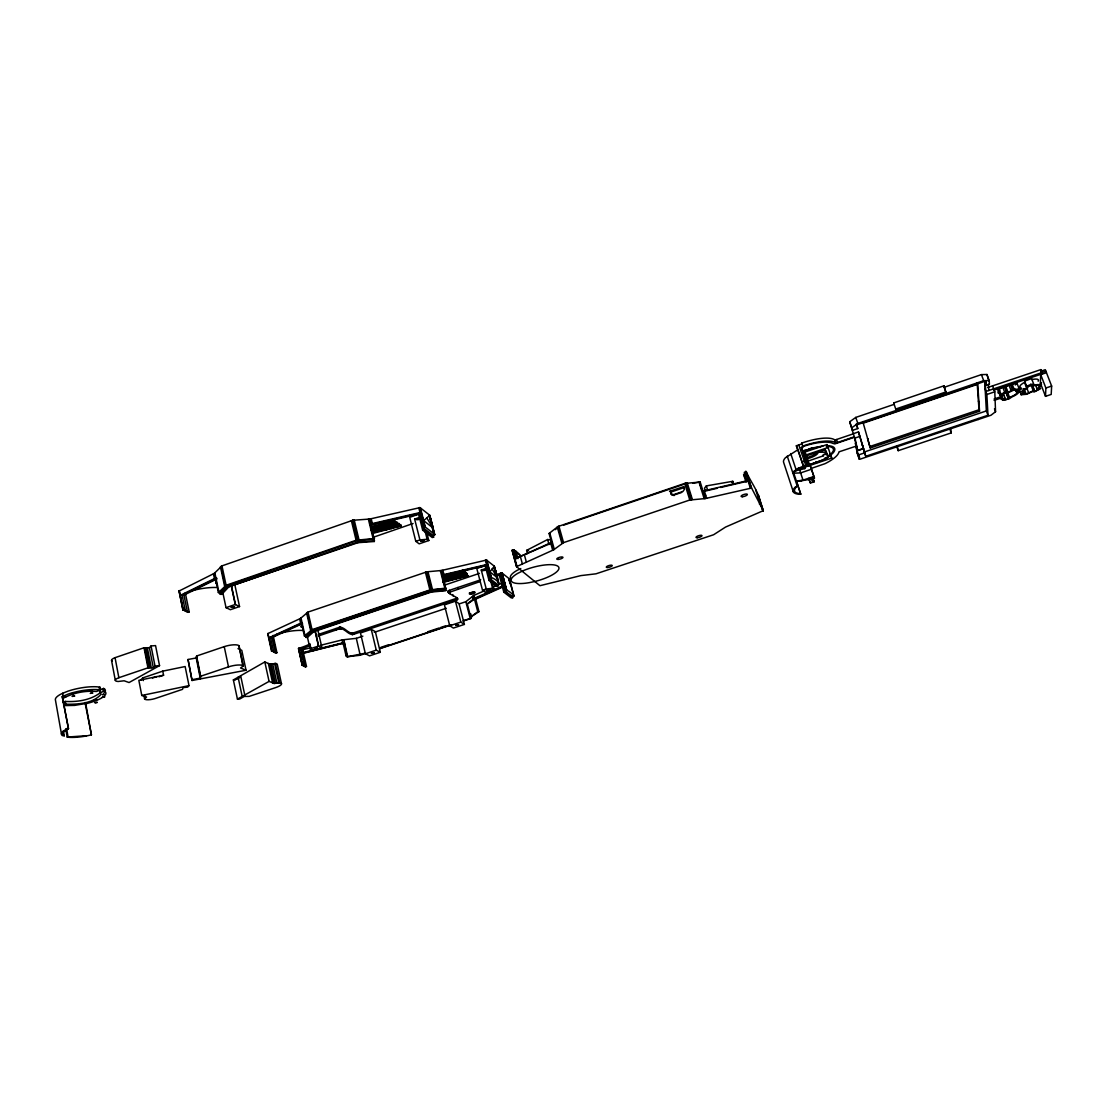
<?xml version="1.0" encoding="UTF-8"?>
<svg xmlns="http://www.w3.org/2000/svg" width="1107" height="1107" viewBox="0 0 1107 1107"><rect width="100%" height="100%" fill="white"/><g stroke="black" fill="none" stroke-linecap="round" stroke-linejoin="round"><path stroke-width="1.5" d="M302.889 653.448L343.834 643.015L302.446 653.144L303.346 652.493L344.374 642.475L347.058 656.811L360.218 655.233L356.316 638.338L342.298 639.874L320.864 645.215M433.238 535.525L434.788 534.473L425.323 527.07L423.248 527.818L433.238 535.525L433.653 537.116L432.311 537.573L422.666 530.184L418.571 514.077L420.688 512.416L370.928 523.888L370.305 525.299L418.571 514.077M1024.681 382.302L1024.639 381.099L1031.558 378.622L1034.146 385.153L1036.027 384.766A9.935 2.837 -20.5 0 1 1039.321 387.782L1040.635 388.64L1034.229 391.975L1032.277 391.601L1026.729 394.258L1021.18 394.742L1019.077 389.235L1021.055 387.713A9.921 2.864 -20.5 0 1 1024.501 382.399L1026.618 387.934A9.935 2.837 -20.5 0 0 1023.159 393.22L1021.18 394.742M1026.812 387.851C1026.147 385.457 1033.551 382.884 1034.146 385.153M1023.283 388.626L1024.418 392.57A8.386 2.394 -20.5 0 1 1027.351 388.1L1027.642 386.841L1032.983 384.793L1033.371 385.817A8.386 2.394 -20.5 0 1 1038.075 387.962L1036.996 388.765L1035.474 384.793M1041.521 384.392L1040.331 384.793L1040.732 373.004M318.193 636.068L339.046 628.984C344.54 627.032 348.456 636.124 353.936 634.214L456.776 599.773C461.827 597.559 443.063 593.338 449.4 590.349L480.701 579.805M448.46 592.646L480.286 581.493M987.652 387.533L1040.829 369.613L1040.76 371.246L1045.299 369.71L1051.65 386.066L1051.193 394.438L1045.506 396.348L1040.4 383.133L1041.576 382.731M1040.829 369.613L1041.908 374.208L1041.327 372.727L1045.866 371.191M810.31 448.473L808.926 449.484L812.068 448.404L802.81 450.95L801.399 447.339L802.976 446.813L801.703 443.132A30.858 9.34 -18.4 0 1 834.955 440.046L853.331 433.819L849.719 421.767L855.753 417.422L894.027 404.387L893.709 402.934L943.967 385.803L946.499 394.369M1045.506 396.348L1045.88 388.003L1040.705 374.623L1046.447 372.672M186.488 611.189L182.904 609.971L185.063 609.528M826.292 454.396L824.812 454.451M246.045 670.233L240.551 667.978L243.374 665.944L238.891 645.63A10.821 3.072 -12.3 0 0 236.414 644.883L235.182 644.8A10.821 3.072 -12.3 0 0 224.237 646.64L196.576 656.022L196.243 657.959L188.024 659.495L192.065 680.487L246.045 670.233L241.769 650.293L237.991 648.647M192.065 680.487L188.024 659.495M497.569 584.524C502.647 584.219 491.494 575.28 489.571 578.352L497.569 584.524L497.942 585.963L496.739 586.364L489.031 580.455L485.157 565.843L487.163 564.432L442.675 574.879L444.876 585.382M353.064 520.262L369.752 519.045L374.194 539.178L357.644 540.437L226.548 585.852L219.906 592.702L220.251 594.307L226.893 587.471L357.907 542.693L353.064 520.262L352.33 520.428L221.967 565.885L214.274 573.384L179.099 591.013M443.478 581.189L467.279 574.768L443.16 580.594M513.952 595.87C507.878 588.44 498.275 587.347 512.361 596.313L513.952 595.87L509.331 578.836L501.983 572.997L495.424 574.851M434.76 534.653L429.807 515.281L420.023 507.615L369.752 519.045M426.915 571.821L441.555 570.479L445.72 588.689L431.218 590.045L312.34 630.132L305.726 635.971L306.058 637.424L307.386 637.438L313.724 631.696L431.398 592.037L426.915 571.821L308.023 612.088L300.44 618.481L267.7 633.674L271.561 651.165L274.771 651.912M519.377 554.953L514.049 549.916L512.126 550.276L516.54 566.646L539.953 585.7L580.829 575.612L595.995 573.813L713.6 534.75L725.528 527.084L763.318 510.659L751.598 488.049L746.09 471.513L744.305 472.357L747.17 481.282L720.643 487.481M342.533 643.637L342.298 639.874M357.907 542.693L374.263 541.503L370.624 524.593L419.539 513.302L423.663 529.437L433.653 537.116M498.98 583.776L494.331 566.203L486.499 560.059L441.555 570.479M516.54 566.646L553.625 549.833L563.56 542.624L689.786 500.018L705.353 498.551L751.598 488.049M1002.596 400.305L1002.859 399.212A10.005 2.878 -20.3 0 1 1001.268 396.071L1001.849 395.628L1000.105 395.31L998.002 389.761L1004.34 386.329L1005.931 386.758L1011.051 384.143L1017.084 383.451L1019.215 389L1017.651 390.55A10.005 2.878 -20.3 0 1 1011.95 396.929L1009.197 398.852L1002.596 400.305L1001.558 397.551M445.72 588.689L445.747 590.737L431.398 592.037M760.039 504.252C760.149 493.127 750.56 482.306 746.326 471.637L746.09 471.513M304.577 666.096L302.225 665.307L298.433 648.494L301.408 647.47A27.578 7.735 -12.9 0 0 310.015 643.956M302.225 665.307L303.263 664.712L303.581 666.11L305.574 666.995L306.487 666.359L302.723 649.726L301.201 649.006L304.965 665.681L306.487 666.359M673.513 494.677L674.121 495.549L671.7 494.704L670.288 491.204L671.091 493.833L673.513 494.677L682.922 491.48L684.43 489.308L683.614 486.679L669.555 491.314M829.724 453.939L831.551 453.566L833.184 451.103A25.032 7.5 -18.4 0 0 828.922 446.508L828.922 446.508M372.436 533.505L401.163 525.867L372.505 532.716M1003.094 392.916L1005.156 398.368C1001.392 401.094 1009.044 399.433 1009.515 397.344A8.303 2.38 -20.3 0 0 1016.254 391.283L1014.621 388.571M457.62 599.316L457.274 597.669M731.81 482.555L732.806 481.296L733.761 484.257M732.806 481.296L706.321 485.904L704.467 488.201L705.394 491.162M705.353 498.551L700.205 482.057L692.705 483.205M141.198 680.182A7.652 2.103 -11.6 0 1 140.866 679.809L142.858 677.871L162.771 671.133L185.132 666.539L189.006 685.634L187.692 687.101L183.098 687.613L182.53 689.343L154.952 698.6A7.68 2.034 -11.7 0 1 144.574 698.918L143.952 695.736M443.949 578.394L464.774 572.734L443.838 577.743M467.168 574.976L466.794 573.523M214.274 573.384L218.37 592.646L226.119 585.285L356.108 540.258L374.512 538.472M228.125 587.609L221.774 594.348L220.251 594.307M149.376 647.706L151.05 645.962L155.561 645.602L159.533 665.639L129.062 682.535L124.109 680.791L118.145 681.483A8.095 2.228 -11.3 0 1 118.864 677.705L115.059 657.669L144.021 647.761L149.376 647.706L153.32 667.742L147.951 667.839L118.864 677.705M434.608 534.847L430.208 517.301M153.32 667.742L155.008 666.027L159.533 665.639M347.058 656.811L365.144 653.199M144.574 698.918L146.581 697.023L141.779 695.459L138.845 680.335L163.573 675.228L162.771 671.133M508.722 579.708L509.428 578.975M300.44 618.481L304.411 635.958L312.049 629.675L429.89 589.934L446.079 588.108M1015.631 391.228L1017.499 389.581L1013.652 390.134L1007.55 393.027L1005.834 392.542L1001.268 394.867L999.247 389.526M306.058 637.424L312.672 631.613L431.592 591.525L446.093 590.156M1015.285 384.973L1017.084 383.451M815.679 462.131L817.063 462.532M830.693 455.019L832.63 453.4A26.43 7.915 -18.4 0 0 830.015 445.913L827.427 445.789M797.275 486.236L796.348 487.011A25.157 7.168 -18.2 0 0 799.268 493.57L800.79 494.192L798.189 494.137A26.568 7.569 -18.2 0 1 795.103 487.205L797.275 486.236L787.257 456.126M99.782 693.093C90.124 700.261 77.061 702.101 65.285 701.423L63.044 702.184M1000.105 395.31L1006.443 391.892L1008.034 392.307L1013.168 389.706L1019.215 389M553.625 549.833L549.058 533.477L557.97 526.545L684.666 483.441L700.205 482.057M343.184 643.527L346.09 655.939L346.74 655.427M555.23 529.658L558.98 526.738L557.97 526.545L562.605 543.011M459.308 603.882L465.853 601.696L473.948 595.372L484.894 590.612M472.454 596.535L473.187 599.316L475.719 599.136L503.145 586.835M992.536 385.873L994.792 391.795L995.553 411.707L990.986 415.236L860.139 459.156L859.267 459.184L857.288 453.483L855.393 443.174L857.704 450.618L863.557 448.653L858.478 431.924L853.345 433.667L855.462 440.199M373.017 531.941L399.682 524.76L372.561 531.222M422.666 530.184L423.663 529.437M473.229 599.302L476.231 598.735M502.841 585.921L474.682 598.154L466.573 604.464L474.488 599.219L477.754 611.742L470.683 617.028L478.985 611.645L475.719 599.136M1024.805 392.598L1022.411 394.313L1026.078 394.023L1033.246 390.771L1034.796 391.325L1038.892 389.18L1036.996 388.765M239.07 645.838L242.585 664.574M989.215 380.545L983.694 380.67L857.842 423.455L851.795 427.772L852.556 430.332L857.773 428.561L856.707 424.88L986.143 380.905L986.379 385.25L989.409 384.226L989.215 380.545L986.946 374.498L981.425 374.609L944.16 387.312L946.374 393.359M462.989 570.617L462.74 572.388L442.606 577.536M462.74 572.388L463.446 571.793L442.509 576.885M489.031 580.455L489.958 579.819L486.084 565.193L442.33 575.474M273.401 650.653L271.561 651.165M703.014 491.038L748.512 480.424L746.021 482.029L743.627 474.585L744.776 473.838M826.334 446.605L828.562 445.858M798.313 469.064L792.889 472.924L794.065 471.07L798.811 468.136L808.843 463.736L804.388 450.411L809.466 465.3L796.127 469.797L790.744 453.579M216.861 579.03L183.942 595.082L180.289 595.331L215.298 578.186L216.834 578.241L182.115 595.206L185.381 611.133L187.969 612.365L189.2 611.894L185.284 592.868M233.369 679.919L264.822 661.958L269.956 664.158L275.837 663.453A10.295 2.781 -12.7 0 1 277.29 664.394L281.538 684.057A10.337 2.684 -12.8 0 1 275.546 687.641L249.186 696.386L244.287 696.441L239.569 699.084L237.424 699.084L233.369 679.919L235.514 679.933M236.677 679.269L240.205 677.263M237.424 699.084L269.07 681.4L274.19 683.489L280.085 682.742A10.337 2.684 -12.8 0 1 281.524 683.642M62.241 696.58L68.468 728.627L62.241 696.58L68.426 694.006A25.461 6.836 -11 0 1 98.883 689.73L100.529 690.048L100.004 687.253L98.357 686.935A25.447 6.877 -11 0 0 67.914 691.183L62.67 693.259A25.447 6.877 -11 0 0 55.35 699.569L61.466 734.066M62.767 696.746L63.736 696.22M63.431 698.185C73.339 692.83 85.073 690.505 96.281 691.488L100.529 690.048M73.712 693.522L71.817 693.563L72.619 693.798M371.523 530.613L398.243 523.417L371.053 529.893M67.942 728.489L64.829 730.122A25.613 6.462 -11.3 0 0 62.352 735.602L64.261 735.795L63.376 730.814M302.543 623.573L272.142 637.521L268.946 637.784L301.422 622.84M68.468 728.627L63.251 732.087L62.435 733.886L64.261 735.795M527.541 553.652L526.641 550.359L547.605 539.524L550.76 539.981L551.687 543.302M551.161 543.177L514.921 558.841L551.549 542.388M443.104 579.75L466.172 573.689L443.63 579.099M429.059 516.222L429.807 515.281L423.677 520.608L433.155 528.108L429.212 515.793M520.788 568.541L517.024 570.409A24.714 7.126 -15.3 0 0 511.282 579.016M823.041 459.848L809.95 464.608M301.215 623.559L270.537 637.66L273.733 652.106L275.795 653.102L276.93 652.687L273.097 635.404M502.661 586.461L475.097 598.749L473.893 598.762L473.159 595.995M492.712 587.208L502.094 583.126M248.937 580.179L249.545 579.514M371.26 529.063L396.527 522.227L370.887 528.316M470.696 617.498L471.637 617.125L470.766 613.818M443.187 582.448L468.469 575.654L442.772 581.881M482.431 570.672L484.7 570.396M804.554 450.826L808.926 449.331M318.553 635.902L318.235 634.491L338.714 627.586C344.222 625.635 348.124 634.726 353.603 632.844L456.734 598.25L457.094 599.648M419.345 513.966L409.728 517.301L415.803 541.351L419.179 543.841L428.81 540.534L426.776 532.55M428.81 540.534L427.15 539.275L419.927 539.925L414.627 519.072L420.162 517.149M373.128 537.324L413.063 523.5M415.803 541.351L419.927 539.925M222.991 593.394L226.036 607.646L235.251 604.477L239.541 606.567L234.795 584.607M239.541 606.567L230.367 609.708L226.036 607.646M946.194 391.864L895.867 408.981L896.172 410.42L893.709 402.934M797.926 449.594L803.378 465.936L796.348 445.761L801.994 443.838L801.703 443.132M563.643 525.147L685.814 483.648M670.897 492.075L684.209 487.564L683.614 486.679M100.004 687.253L99.173 687.544L99.685 690.339M104.404 692.622A25.447 6.877 -11 0 0 104.639 688.983L103.629 688.443L99.395 689.869L101.069 694.283C92.863 703.665 77.628 704.439 65.783 704.204L63.542 704.965M673.817 495.106L681.649 492.449M805.024 452.016L826.998 444.571L831.731 458.077L804.388 467.292M858.478 431.924L865.757 456.292L987.984 415.25L986.863 394.479L985.756 391.504L1041.978 372.589M802.976 446.813L802.7 446.107A30.871 9.299 -18.4 0 1 835.965 442.994L854.341 436.767L856.389 446.066L838.94 451.864A30.014 8.939 -18.4 0 1 824.992 463.695L811.403 468.344M99.921 692.65L104.155 691.225L105.151 691.75A25.461 6.836 -11 0 1 87.218 703.388L85.225 703.554L91.424 734.868L85.737 703.706M1040.718 374.346L1012.102 384.018L1014.22 389.581M854.452 437.251L834.83 443.907L832.796 443.381A29.612 8.911 -18.4 0 0 806.394 445.429L802.893 446.564M860.014 436.352L854.881 438.095L857.399 448.972M806.007 454.963L827.994 447.532L826.998 444.571M986.863 394.479L994.792 391.795M804.9 456.319L824.826 449.788L825.697 452.223L817.589 452.237M809.466 465.3L808.843 463.736L807.266 464.262L805.868 460.747L801.8 462.117M817.686 452.528L824.826 449.788M485.489 565.456L476.771 568.403L482.514 590.225L485.212 592.217L493.943 589.298L491.716 580.94M158.979 676.778L163.573 675.228M86.138 703.443L74.667 705.394L63.957 705.616M493.943 589.298L492.615 588.301L486.25 588.979L481.254 570.05L486.264 568.361M807.404 461.315L823.705 455.697A2.449 0.733 -18.5 0 1 823.442 454.7A2.449 0.733 -18.5 0 1 826.721 453.621L827.953 457.246A2.449 0.72 -18.5 0 0 824.66 458.326A2.449 0.72 -18.5 0 0 824.923 459.322L805.564 465.95M994.072 399.018L1000.285 396.929M827.69 455.738L830.568 454.769L830.914 455.78L828.036 456.748M444.447 585.16L479.414 573.371M994.128 400.374L1000.493 398.229M1016.434 392.847L1021.207 391.241M803.35 465.853L804.139 465.577M859.267 459.184L856.998 450.618L863.266 448.515L865.757 456.292M870.282 447.975L862.81 421.629L863.322 423.123L977.716 384.267L979.543 411.209L870.282 447.975L869.784 446.536L979.003 409.77L977.149 382.759M796.002 470.696L804.817 468.593L804.042 466.462M1045.88 388.003L1051.65 386.066M811.431 469.257L800.624 472.897L793.788 473.201L800.527 493.597M864.263 452.002L986.365 410.932L984.677 380.739L986.379 385.25M496.088 576.18L499.257 575.114L503.823 592.176L511.309 597.918L512.749 597.725L512.361 596.313M858.492 454.935L864.761 452.832M243.374 665.944L243.194 665.75A10.862 2.961 -12.4 0 0 240.717 665.058L239.486 664.989A10.862 2.961 -12.4 0 0 228.499 666.884L200.727 676.211L200.381 678.107L192.134 679.67M800.887 480.853L808.982 479.483L810.449 483.039L814.198 481.78L812.912 478.501L814.448 477.989L813.866 476.508L800.887 480.853L796.473 481.075L803.032 480.134L799.752 470.295M896.712 446.412L898.22 450.674L951.19 432.92L950.678 428.769M482.514 590.225L486.25 588.979M307.068 635.57L310.085 648.854L318.484 646.031L321.929 647.72L317.751 629.537M371.26 629.357L360.453 632.969L365.407 653.753L369.53 655.856L380.31 652.286L375.328 631.599L371.26 629.357L376.255 650.155L380.31 652.286M455.434 601.184L444.419 604.879L449.76 625.773L453.386 628.07L464.387 624.417L459.018 603.647L455.434 601.184L460.83 622.092L464.387 624.417M321.929 647.72L313.572 650.515L310.085 648.854M356.316 638.338L362.847 636.151M374.291 632.318L446.232 608.269M809.009 479.566L814.448 477.989L810.103 464.995M65.742 728.918L67.195 737.068L86.498 735.698M503.823 592.176L505.013 591.775L512.749 597.725M380.808 647.374L388.875 644.689M427.634 631.806L438.939 628.056M440.558 627.517L445.318 625.939M379.909 648.301L450.466 624.846M463.598 620.487L471.042 618.412L467.458 604.574M360.218 655.233L365.102 653.6M379.77 648.73L451.49 624.902M462.892 621.11L471.042 618.412M365.407 653.753L376.255 650.155M449.76 625.773L460.83 622.092M152.448 678.024L156.959 676.598M301.201 649.006L301.713 648.854A27.592 7.721 -12.9 0 0 310.334 645.339M303.581 666.11L304.965 665.681M812.068 448.404L820.757 446.688M416.467 519.695L418.64 519.584M810.725 448.349L822.958 445.941M827.316 447.159L828.852 445.872M443.782 575.695L449.982 574.104L450.355 575.557M445.125 576.553L451.296 574.976L451.67 576.415M454.008 575.585L456.582 574.92L456.956 576.373M447.422 579.833L453.552 578.269M457.814 577.176L455.088 577.868L455.461 579.307M465.715 575.156L459.184 576.83L459.557 578.269M382.967 522.891L379.95 523.666L380.338 525.258M370.845 526.821L394.936 521.134L371.136 527.596M374.18 531.443L384.807 528.745M302.723 649.726L310.97 647.678M441.984 576.055L485.157 565.843M705.726 490.955L717.336 488.256M91.424 734.868L86.498 735.947A25.613 6.462 -11.3 0 1 68.883 737.317L67.195 737.068M808.982 479.483L809.784 479.317M141.779 695.459L189.006 685.634M829.655 454.908L831.551 453.566M704.412 495.549L705.699 495.286M102.73 694.643L104.141 694.089L102.453 694.656M346.09 655.939L347.349 655.759M759.347 503.962L760.744 503.81M481.254 570.05L486.015 569.565M1005.156 398.368L1003.98 398.465A8.303 2.38 -20.3 0 1 1002.665 395.863L1003.634 395.13L1001.268 394.867M273.733 652.106L276.93 652.687M1019.077 389.235L1021.747 389.014M414.627 519.072L420.397 518.588M374.581 540.797L358.045 542.07L226.893 587.471L226.548 585.852L225.191 585.7L221.04 566.3M490.664 577.605L486.001 560.059M477.754 611.742L478.985 611.645M185.381 611.133L189.2 611.894M514.437 551.383L515.959 551.286L521.134 555.825M424.396 526.932L419.456 507.601M798.258 468.04L804.485 467.763L804.817 468.593M826.292 451.905L825.697 452.223M857.288 453.483L858.16 453.455L859.641 457.731M486.139 560.059L491.051 577.591M304.411 635.958L305.726 635.971M745.772 471.485L751.279 487.896M218.37 592.646L219.906 592.702M476.979 598.25L474.682 598.154L473.948 595.372M549.058 533.477L550.248 533.56M313.724 631.696L311.178 630.035L307.165 612.448M419.899 507.601L424.963 526.946M998.002 389.761L999.759 390.079M526.641 550.359L528.592 550.774M65.867 696.857L63.224 696.054L62.712 693.245M84.99 702.558L87.218 703.388M489.958 579.819L497.942 585.963M493.902 566.742L495.175 569.206M512.832 551.037L512.126 550.276L516.554 566.466M671.091 493.833L671.7 494.704M430.72 518.602L433.003 527.984L426.762 517.924M492.131 568.998L497.347 577.743L495.106 569.081L497.486 577.84L489.903 571.835L494.331 566.203L498.399 582.365L494.082 566.729M743.627 474.585L745.232 477.574M796.348 445.761L797.967 449.691L785.389 457.758A26.416 7.957 -18.4 0 0 783.673 462.546L793.304 491.812M805.675 464.954L798.728 444.945M811.362 478.902L812.732 482.278M1040.788 370.416L1041.936 373.391M1034.796 391.325L1032.056 384.683L1034.588 391.283M1030.714 384.157L1033.246 390.771M1026.604 385.319L1027.614 387.976M1024.639 381.099L1026.826 386.91M1026.922 388.322L1028.445 392.293M1024.072 388.737L1026.078 394.023M1011.051 384.143L1013.168 389.706M1012.684 390.107L1010.566 384.544L1004.865 386.468L1006.983 392.03M1009.21 385.665L1011.314 391.228M1005.931 386.758L1008.034 392.307M1007.453 391.906L1009.515 397.344M1004.34 386.329L1006.443 391.892M1005.917 391.781L1008.477 398.562M1005.779 391.947L1008.352 398.728M1004.865 392.75L1002.762 387.187L993.726 390.245L993.671 388.834M988.731 380.628L986.946 374.498M981.425 374.609L983.694 380.67M994.473 408.829L995.553 411.707M985.147 388.958L985.7 390.453M986.365 410.932L987.984 415.25M977.702 390.896L978.256 392.376M977.799 392.293L978.353 393.774M978.394 401.025L978.948 402.478M979.003 409.77L979.543 411.209M950.152 430.07L951.19 432.92M825.864 450.424L828.244 457.26M868.068 439.908L867.57 438.455L869.784 446.536M855.753 417.422L857.842 423.455M856.209 424.078L857.773 428.561M862.049 444.308L863.557 448.653M849.719 421.767L852.556 430.332M856.278 445.512L857.275 448.418M857.704 450.618L856.195 446.273L856.998 450.618M836.532 439.521L837.542 442.454M834.955 440.046L835.965 442.994M831.094 456.195L831.731 458.077M810.13 465.355L813.866 476.508M812.58 476.937L814.198 481.78M802.81 450.95L807.266 464.262M801.399 447.339L805.868 460.747M808.871 478.307L810.449 483.039M796.473 481.075L800.79 494.192M758.253 494.663L763.318 510.659M758.184 495.023L763.166 510.853M761.201 505.235L763.055 510.964M761.062 505.346L762.903 511.074M755.666 489.764L760.786 505.65M745.648 471.485L751.044 487.896M747.917 480.521L750.311 487.993M706.321 485.904L707.719 490.373M704.287 490.788L706.64 498.302M700.081 484.257L701.949 490.235M699.043 482.182L704.177 498.69M494.497 568.611L497.347 577.743M429.862 517.855L433.003 527.984M687.239 482.901L692.373 499.465M686.437 482.984L691.557 499.561M686.215 483.026L691.349 499.603M686.008 483.067L691.128 499.644M685.787 483.122L690.906 499.7M685.551 483.178L690.685 499.755M684.666 483.441L689.786 500.018M558.924 526.157L563.56 542.624M557.278 526.987L561.899 543.44M549.764 532.993L554.33 549.363M550.636 542.845L552.711 550.29M547.605 539.524L549.003 544.519M524.317 554.635L526.337 562.038M520.332 556.42L522.352 563.823M515.959 551.286L517.965 558.648M514.049 549.916L516.443 558.744M512.527 550.013L517.232 567.227M509.331 578.836L513.8 596.133M509.178 579.404L510.299 583.597M509.04 579.514L510.023 583.804M502.135 573.066L506.702 590.114M506.549 590.045L501.983 572.997L506.439 590.031M501.596 572.956L506.314 590.017M501.443 572.969L506.01 590.031M501.263 572.983L505.83 590.045M500.904 573.052L505.65 590.073M500.71 573.094L505.276 590.156M500.336 573.205L504.903 590.266M504.626 590.349L505.013 591.775M494.359 568.389L496.711 577.909M486.803 560.17L491.466 577.702M486.499 560.059L491.162 577.605M485.392 560.17L486.554 564.542M490.526 580.428L492.615 588.301M466.905 573.329L467.721 576.18M466.628 573.647L467.002 575.087M466.407 573.744L466.78 575.183M465.743 572.167L466.531 575.294M465.507 572.554L466.144 574.713M465.286 572.665L465.66 574.104M465.037 572.762L465.41 574.201M464.4 571.295L465.023 573.634M464.234 571.157L464.663 572.942M464.041 571.143L464.497 573.052M463.805 571.143L464.276 573.163M463.542 571.17L464.027 573.26M462.934 570.285L463.639 572.679M462.754 570.257L463.21 572.181M462.518 570.271L462.989 572.291M462.256 570.299L462.629 571.752M465.853 601.696L470.157 618.301M457.966 575.944L458.34 577.384M455.268 573.966L455.641 575.405M454.05 573.066L454.423 574.519M457.786 587.526L458.146 588.938M453.87 576.996L454.244 578.435M452.708 575.917L453.081 577.356M457.191 597.988L457.468 599.454M456.997 598.126L457.233 599.579M456.416 598.375L456.776 599.773M452.763 594.542L453.123 595.94M449.4 590.349L449.76 591.761M449.829 592.508L450.189 593.905M448.944 590.515L449.317 591.927M430 517.509L434.484 534.958M448.75 590.612L449.11 592.024M430.249 519.197L434.331 535.055M448.57 590.709L448.93 592.12M431.301 524.054L434.152 535.151M448.418 590.792L448.653 592.3M442.828 570.23L443.949 574.616M448.197 590.986L448.556 592.771M440.337 570.631L444.862 588.26M420.383 507.739L425.323 527.07M419.608 507.587L424.701 526.918M425.102 531.277L427.15 539.275M418.764 507.698L419.996 512.527M427.952 571.669L432.45 589.381M427.122 571.779L431.619 589.491M426.693 571.862L431.177 589.574M426.472 571.918L430.955 589.63M426.25 571.959L430.748 589.671M425.406 572.222L429.89 589.934M400.651 524.524L401.052 526.102M400.485 524.649L400.886 526.226M400.25 524.773L400.651 526.351M399.973 524.884L400.374 526.475M399.17 523.417L399.392 525.133M398.769 523.666L399.17 525.258M398.492 523.777L398.88 525.368M397.33 522.324L397.731 523.915M397.053 522.435L397.455 524.026M395.337 521.259L395.739 522.85M390.882 527.195L391.269 528.786M389.373 526.102L389.775 527.679M387.644 524.829L388.045 526.42M385.997 523.625L386.398 525.216M386.329 528.357L386.717 529.935M384.475 522.518L384.876 524.109M384.807 527.264L385.194 528.842M383.34 525.922L383.728 527.513M381.583 524.746L381.97 526.337M371.177 518.768L372.367 523.611M372.658 531.83L373.059 533.408M373.474 538.265L374.263 541.503M368.368 519.183L373.128 538.639M354.24 520.11L358.972 539.649M353.299 520.221L358.031 539.773M352.815 520.318L357.533 539.856M352.566 520.373L357.298 539.912M352.33 520.428L357.049 539.967M351.389 520.705L356.108 540.258M353.603 632.844L353.936 634.214M353.202 632.955L353.534 634.339M352.787 633.052L353.327 634.394M352.58 633.079L352.912 634.463M352.386 633.107L352.704 634.477M352.192 633.121L352.524 634.491M352.358 634.505L351.874 633.107L352.068 634.477M351.528 633.024L351.86 634.408M340.901 627.392L341.233 628.79M343.724 639.721L347.612 656.285M340.679 627.323L341.011 628.721M340.541 627.309L340.873 628.707M340.375 627.295L340.707 628.693M340.001 627.309L340.527 628.707M339.794 627.337L340.126 628.734M339.586 627.365L339.904 628.776M339.365 627.406L339.697 628.818M339.143 627.461L339.475 628.859M338.714 627.586L339.046 628.984M336.002 628.499L336.334 629.897M318.664 634.325L318.982 635.736M315.246 631.184L318.678 646.128M315.052 631.087L318.484 646.031M308.023 612.088L312.049 629.675M306.584 612.835L310.61 630.409M309.974 644.371L311.109 649.339M301.007 618.052L304.978 635.543M299.651 618.896L300.647 623.255M305.255 665.611L305.574 666.995M300.329 647.803L304.397 665.861M889.682 412.62L889.903 413.603M897.32 446.675L898.22 450.674M298.752 648.301L302.419 665.003M298.586 648.384L302.225 665.113M272.792 637.341L274.508 645.146M272.142 637.521L275.325 651.968M275.38 663.37L279.628 682.659M267.991 633.467L271.81 650.805M274.564 663.494L278.826 682.784M272.654 663.771L276.888 683.074M271.104 663.992L275.339 683.31M269.956 664.158L274.19 683.489M268.364 663.48L272.599 682.839M264.822 661.958L269.07 681.4M231.405 585.575L235.487 604.588M231.169 585.465L235.251 604.477M221.967 565.885L226.119 585.285M220.431 566.742L224.583 586.143M240.662 675.754L244.758 694.988M238.102 677.221L242.184 696.428M214.855 572.886L218.951 592.162M213.443 573.855L214.454 578.657M224.237 646.64L228.499 666.884M183.942 595.082L187.208 610.995M196.576 656.022L200.699 676.335M196.465 656.603L200.533 677.263M196.243 657.959L200.381 678.909M179.32 590.571L183.222 609.666M183.015 610.095L179.016 590.82L182.904 609.971M151.05 645.962L155.008 666.027M147.342 647.733L151.285 667.784M145.903 647.747L149.846 667.798M144.588 647.747L148.532 667.825M144.021 647.761L147.951 667.839M142.858 677.871L143.384 680.597M144.491 695.224L145.114 698.406M111.53 660.381L115.308 680.362M103.629 688.443L104.155 691.225M102.799 688.72L103.311 691.501M65.285 701.423L65.783 704.204M66.558 728.517L68.039 736.778M1031.558 378.622L1032.001 379.604L1033.883 379.217A9.921 2.864 -20.5 0 1 1038.158 381.209M943.967 385.803L944.16 387.312M978.145 418.543L978.214 419.525M985.244 382.247L985.756 391.504M988.44 384.309L988.772 390.494M817.326 452.237A9.437 2.837 -18.4 0 1 815.887 453.676L815.541 453.925A9.437 2.837 -18.4 0 1 807.515 457.385L806.961 457.523A9.437 2.837 -18.4 0 1 806.408 457.648M817.935 452.223A9.437 2.837 -18.4 0 1 816.274 454.839L815.928 455.088A9.437 2.837 -18.4 0 1 806.256 458.921M999.275 393.58A9.991 2.906 -20.4 0 1 999.178 390.536M276.888 634.159A27.426 7.749 -12.8 0 1 303.304 630.478M302.654 627.032A3.1 0.899 -13 0 1 300.8 626.7A3.1 0.899 -13 0 1 301.934 625.621M474.031 591.816A3.003 0.858 -14.7 0 1 469.423 592.798M112.347 661.156A8.067 2.311 -11.2 0 1 115.059 657.669M217.221 583.555A3.459 1.107 -11.9 0 1 216.349 582.157M189.435 591.47A30.581 9.534 -11.8 0 1 216.183 587.485M317.515 647.899L314.526 648.66L317.515 647.899M825.365 458.547L827.524 457.911L825.365 458.547M371.454 653.268L374.318 652.66L371.454 653.268M420.646 541.212L424.023 540.507L420.646 541.212M455.669 625.344L458.533 624.722L455.669 625.344M486.748 590.017L489.764 589.381L486.748 590.017M72.329 696.372L74.556 696.068L72.329 696.372M89.902 690.547L92.116 690.242L90.027 690.45M90.428 693.356L92.642 693.051L90.428 693.356M94.538 699.97L96.71 699.652L94.538 699.97M95.05 702.724L97.222 702.419L95.05 702.724M102.481 697.175L104.667 696.857L102.481 697.175M231.211 607.231L234.463 606.678L231.211 607.231M522.753 570.894L517.813 573.329A24.728 7.085 -15.3 0 0 529.146 582.683L535.262 581.383A24.728 7.085 -15.3 0 0 558.066 566.369A24.728 7.085 -15.3 0 0 522.753 570.894M607.715 567.517A3.072 0.858 -16 0 0 612.226 565.594A3.072 0.858 -16 0 0 607.881 565.926A3.072 0.858 -16 0 0 607.715 567.517M697.285 537.725A3.113 0.872 -16.9 0 0 701.976 535.76A3.113 0.872 -16.9 0 0 697.728 536.037A3.113 0.872 -16.9 0 0 697.285 537.725M742.368 496.725A3.293 0.969 -17.6 0 0 747.377 494.594A3.293 0.969 -17.6 0 0 742.977 494.815A3.293 0.969 -17.6 0 0 742.368 496.725M558.315 559.409A3.183 0.927 -15.6 0 0 562.951 557.402A3.183 0.927 -15.6 0 0 558.343 557.734A3.183 0.927 -15.6 0 0 558.315 559.409M470.89 594.238A3.003 0.858 -14.7 0 0 475.152 592.397A3.003 0.858 -14.7 0 0 470.683 592.757A3.003 0.858 -14.7 0 0 470.89 594.238"/></g></svg>
